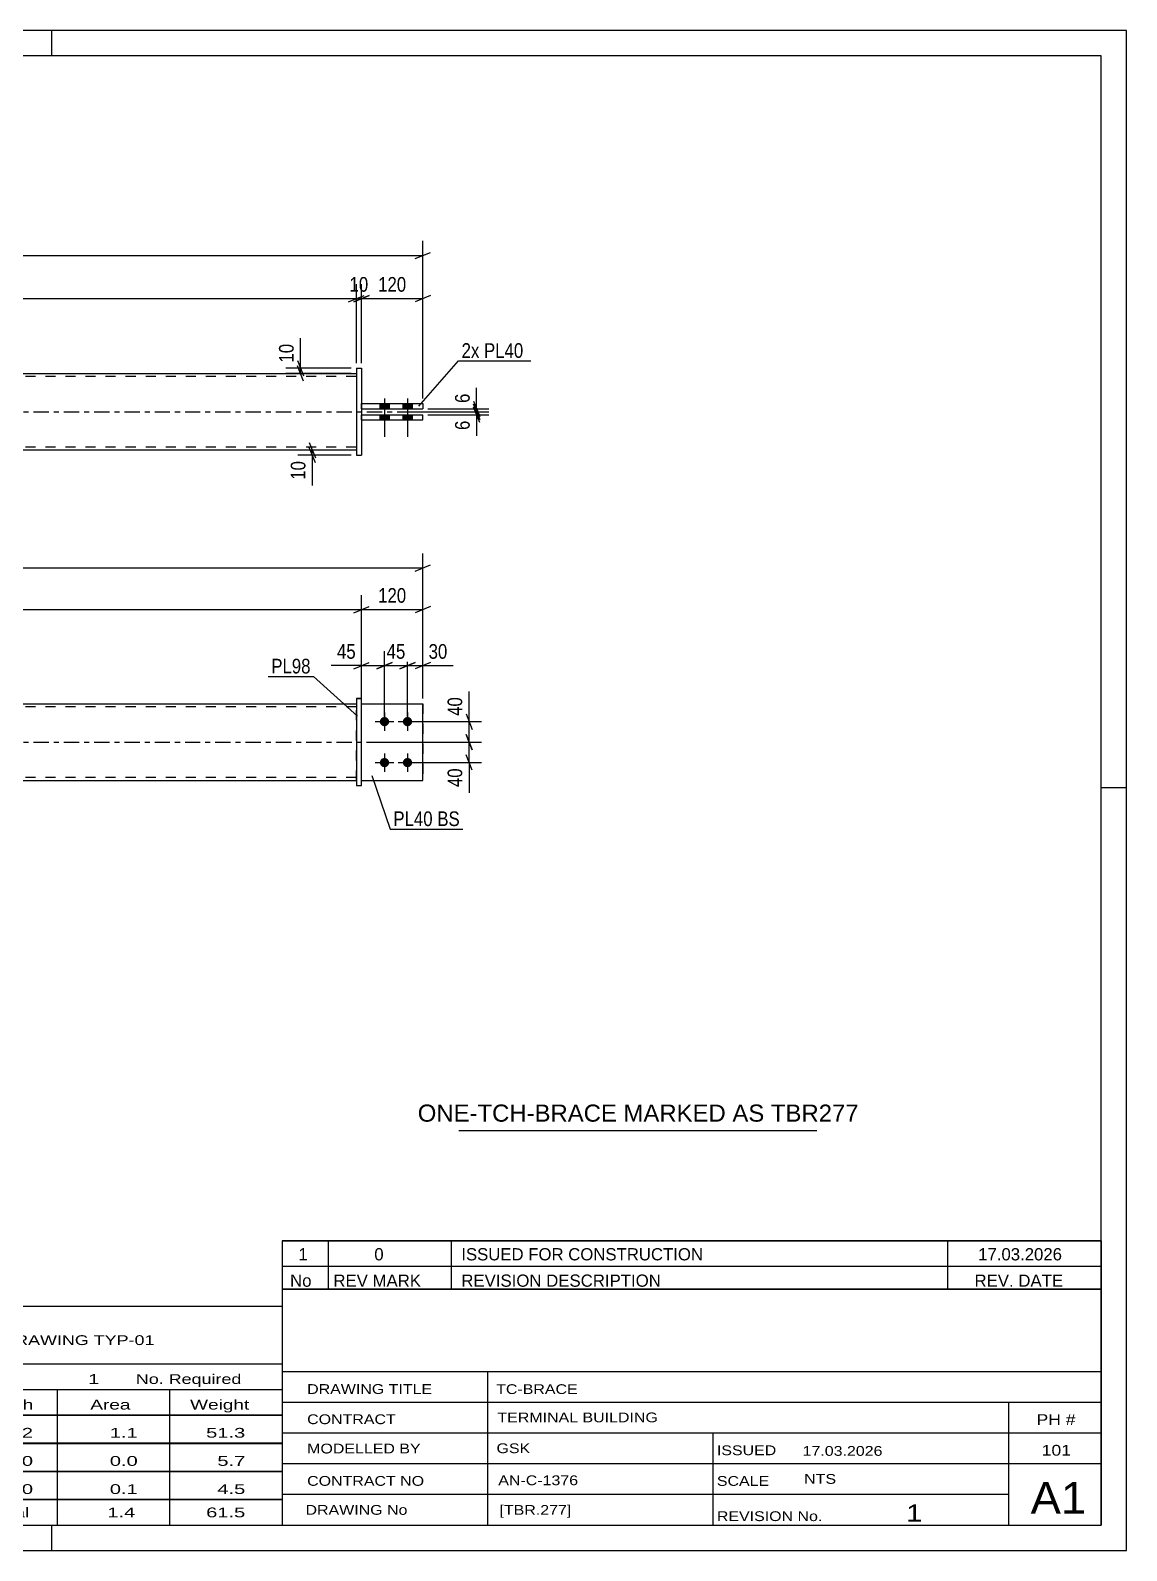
# Model space of a CAD drawing. Header units: millimetres. Extents: x 0 to 420, y 0 to 297.
# Drawn here: x 205.8 to 420, y 0 to 297 of the extents above; entities that cross this region are included whole.
import ezdxf

# ---------------------------------------------------------------- set-up
doc = ezdxf.new("R2010")
doc.units = ezdxf.units.MM
doc.linetypes.add('DXK_LINE_DOT2', pattern=[3.9198, 1.9599, -1.9599])
doc.linetypes.add('DXK_LINE_DOT3', pattern=[5.9187, 2.979, -0.9799, 0.9799, -0.9799])
doc.styles.add('Arial', font='ARIAL.TTF', dxfattribs={"height": 0.2})
doc.styles.add('Arial Narrow', font='ARIALN.TTF', dxfattribs={"height": 0.2})

# ---------------------------------------------------------------- blocks, each defined once
blk = doc.blocks.new('Unknown-580873214-1163')
at = {"color": 5, "linetype": 'Continuous'}
for p, q in [((420, 297), (0, 297)), ((210, 292), (210, 297)), ((420, 0), (420, 297)), ((415, 292), (5, 292)), ((415, 5), (415, 292)), ((420, 149), (415, 149)), ((5, 5), (415, 5)), ((210, 0), (210, 5)), ((0, 0), (420, 0))]:
    blk.add_line(p, q, dxfattribs=at)
blk = doc.blocks.new('Part-580873214-1767 - 1735')
at = {"color": 7, "linetype": 'DXK_LINE_DOT2'}
for p, q in [((270.49, 165.45), (282.49, 165.45)), ((270.49, 150.45), (270.49, 165.45)), ((270.49, 165.45), (282.49, 165.45)), ((282.49, 165.45), (282.49, 165.45)), ((282.49, 165.45), (282.49, 150.45)), ((270.49, 150.45), (270.49, 150.45)), ((270.49, 150.45), (282.49, 150.45)), ((270.49, 150.45), (282.49, 150.45))]:
    blk.add_line(p, q, dxfattribs=at)
blk = doc.blocks.new('Part-580873214-1772 - 1735')
at = {"color": 2, "linetype": 'Continuous'}
for p, q in [((270.49, 165.45), (282.49, 165.45)), ((282.49, 165.45), (282.49, 165.45)), ((282.49, 150.45), (282.49, 165.45)), ((270.49, 150.45), (282.49, 150.45))]:
    blk.add_line(p, q, dxfattribs=at)
at = {"color": 7, "linetype": 'DXK_LINE_DOT2'}
for p, q in [((270.49, 165.45), (282.49, 165.45)), ((270.49, 150.45), (270.49, 165.45)), ((282.49, 165.45), (282.49, 165.45)), ((270.49, 150.45), (270.49, 150.45)), ((270.49, 150.45), (282.49, 150.45))]:
    blk.add_line(p, q, dxfattribs=at)
blk = doc.blocks.new('Part-580873214-1787 - 1735')
at = {"color": 2, "linetype": 'Continuous'}
for p, q in [((270.49, 166.45), (269.49, 166.45)), ((269.49, 166.45), (269.49, 149.45)), ((269.49, 166.45), (270.49, 166.45)), ((270.49, 149.45), (270.49, 166.45)), ((269.49, 149.45), (270.49, 149.45))]:
    blk.add_line(p, q, dxfattribs=at)
at = {"color": 7, "linetype": 'DXK_LINE_DOT2'}
for p, q in [((269.49, 166.45), (269.49, 166.45)), ((269.49, 166.45), (269.49, 166.45)), ((270.49, 166.45), (270.49, 166.45)), ((270.49, 166.45), (270.49, 166.45)), ((269.49, 149.45), (270.49, 149.45))]:
    blk.add_line(p, q, dxfattribs=at)
blk = doc.blocks.new('Part-580873214-1807 - 1735')
at = {"color": 2, "linetype": 'Continuous'}
for p, q in [((80.29, 165.45), (269.49, 165.45)), ((80.29, 150.45), (269.49, 150.45))]:
    blk.add_line(p, q, dxfattribs=at)
at = {"color": 7, "linetype": 'DXK_LINE_DOT2'}
for p, q in [((80.29, 150.45), (80.29, 165.45)), ((269.49, 164.85), (80.29, 164.85)), ((269.49, 150.45), (269.49, 165.45)), ((269.49, 151.05), (80.29, 151.05))]:
    blk.add_line(p, q, dxfattribs=at)
at = {"color": 7, "linetype": 'DXK_LINE_DOT3'}
blk.add_line((70.29, 157.95), (279.49, 157.95), dxfattribs=at)
blk = doc.blocks.new('Bolt-580873214-1808 - 1735')
at = {"linetype": 'Continuous'}
for points in [[(274.99, 162.85), (275.18, 162.83), (275.36, 162.78), (275.52, 162.68), (275.66, 162.56), (275.77, 162.4), (275.85, 162.23), (275.88, 162.05), (275.88, 161.86), (275.85, 161.68), (275.77, 161.5), (275.66, 161.35), (275.52, 161.23), (275.36, 161.13), (275.18, 161.07), (274.99, 161.05), (274.8, 161.07), (274.62, 161.13), (274.46, 161.23), (274.32, 161.35), (274.21, 161.5), (274.13, 161.68), (274.09, 161.86), (274.09, 162.05), (274.13, 162.23), (274.21, 162.4), (274.32, 162.56), (274.46, 162.68), (274.62, 162.78), (274.8, 162.83)], [(279.49, 162.85), (279.68, 162.83), (279.86, 162.78), (280.02, 162.68), (280.16, 162.56), (280.27, 162.4), (280.35, 162.23), (280.38, 162.05), (280.38, 161.86), (280.35, 161.68), (280.27, 161.5), (280.16, 161.35), (280.02, 161.23), (279.86, 161.13), (279.68, 161.07), (279.49, 161.05), (279.3, 161.07), (279.12, 161.13), (278.96, 161.23), (278.82, 161.35), (278.71, 161.5), (278.63, 161.68), (278.59, 161.86), (278.59, 162.05), (278.63, 162.23), (278.71, 162.4), (278.82, 162.56), (278.96, 162.68), (279.12, 162.78), (279.3, 162.83)], [(274.99, 154.85), (275.18, 154.83), (275.36, 154.78), (275.52, 154.68), (275.66, 154.56), (275.77, 154.4), (275.85, 154.23), (275.88, 154.05), (275.88, 153.86), (275.85, 153.68), (275.77, 153.5), (275.66, 153.35), (275.52, 153.23), (275.36, 153.13), (275.18, 153.07), (274.99, 153.05), (274.8, 153.07), (274.62, 153.13), (274.46, 153.23), (274.32, 153.35), (274.21, 153.5), (274.13, 153.68), (274.09, 153.86), (274.09, 154.05), (274.13, 154.23), (274.21, 154.4), (274.32, 154.56), (274.46, 154.68), (274.62, 154.78), (274.8, 154.83)], [(279.49, 154.85), (279.68, 154.83), (279.86, 154.78), (280.02, 154.68), (280.16, 154.56), (280.27, 154.4), (280.35, 154.23), (280.38, 154.05), (280.38, 153.86), (280.35, 153.68), (280.27, 153.5), (280.16, 153.35), (280.02, 153.23), (279.86, 153.13), (279.68, 153.07), (279.49, 153.05), (279.3, 153.07), (279.12, 153.13), (278.96, 153.23), (278.82, 153.35), (278.71, 153.5), (278.63, 153.68), (278.59, 153.86), (278.59, 154.05), (278.63, 154.23), (278.71, 154.4), (278.82, 154.56), (278.96, 154.68), (279.12, 154.78), (279.3, 154.83)]]:
    blk.add_hatch(color=1, dxfattribs=at).paths.add_polyline_path(points)
at = {"color": 1, "linetype": 'Continuous'}
for p, q in [((274.99, 163.75), (274.99, 160.15)), ((279.49, 163.75), (279.49, 160.15)), ((273.19, 161.95), (276.79, 161.95)), ((277.69, 161.95), (281.29, 161.95)), ((274.99, 155.75), (274.99, 152.15)), ((279.49, 155.75), (279.49, 152.15)), ((273.19, 153.95), (276.79, 153.95)), ((277.69, 153.95), (281.29, 153.95))]:
    blk.add_line(p, q, dxfattribs=at)
blk = doc.blocks.new('Part-580873214-1431 - 1390')
at = {"color": 2, "linetype": 'Continuous'}
for p, q in [((270.49, 221.89), (282.49, 221.89)), ((270.49, 220.89), (282.49, 220.89)), ((282.49, 220.89), (282.49, 221.89))]:
    blk.add_line(p, q, dxfattribs=at)
at = {"color": 7, "linetype": 'DXK_LINE_DOT2'}
for p, q in [((270.49, 220.89), (270.49, 221.89)), ((270.49, 221.89), (282.49, 221.89)), ((270.49, 220.89), (282.49, 220.89))]:
    blk.add_line(p, q, dxfattribs=at)
blk = doc.blocks.new('Part-580873214-1426 - 1390')
at = {"color": 2, "linetype": 'Continuous'}
for p, q in [((269.49, 230.99), (270.49, 230.99)), ((269.49, 230.99), (270.49, 230.99)), ((269.49, 230.99), (269.49, 213.99)), ((270.49, 230.99), (270.49, 213.99)), ((269.49, 213.99), (270.49, 213.99))]:
    blk.add_line(p, q, dxfattribs=at)
at = {"color": 7, "linetype": 'DXK_LINE_DOT2'}
for p, q in [((269.49, 230.99), (269.49, 230.99)), ((269.49, 230.99), (269.49, 230.99)), ((270.49, 230.99), (270.49, 230.99)), ((269.49, 213.99), (270.49, 213.99)), ((270.49, 213.99), (270.49, 213.99))]:
    blk.add_line(p, q, dxfattribs=at)
blk = doc.blocks.new('Part-580873214-1458 - 1390')
at = {"color": 2, "linetype": 'Continuous'}
for p, q in [((270.49, 224.09), (282.49, 224.09)), ((270.49, 223.09), (282.49, 223.09)), ((282.49, 224.09), (282.49, 223.09))]:
    blk.add_line(p, q, dxfattribs=at)
at = {"color": 7, "linetype": 'DXK_LINE_DOT2'}
for p, q in [((270.49, 223.09), (270.49, 224.09)), ((270.49, 224.09), (282.49, 224.09)), ((270.49, 223.09), (282.49, 223.09)), ((282.49, 224.09), (282.49, 224.09))]:
    blk.add_line(p, q, dxfattribs=at)
blk = doc.blocks.new('Part-580873214-1446 - 1390')
at = {"color": 2, "linetype": 'Continuous'}
for p, q in [((80.29, 229.99), (269.49, 229.99)), ((269.49, 214.99), (80.29, 214.99))]:
    blk.add_line(p, q, dxfattribs=at)
at = {"color": 7, "linetype": 'DXK_LINE_DOT2'}
for p, q in [((80.29, 214.99), (80.29, 229.99)), ((269.49, 229.39), (80.29, 229.39)), ((269.49, 229.99), (269.49, 214.99)), ((269.49, 215.59), (80.29, 215.59))]:
    blk.add_line(p, q, dxfattribs=at)
at = {"color": 7, "linetype": 'DXK_LINE_DOT3'}
blk.add_line((70.29, 222.49), (279.49, 222.49), dxfattribs=at)
blk = doc.blocks.new('Bolt-580873214-1447 - 1390')
at = {"linetype": 'Continuous'}
for points in [[(275.89, 224.09), (274.09, 224.09), (274.09, 223.09), (275.89, 223.09)], [(275.89, 224.09), (274.09, 224.09), (274.09, 223.09), (275.89, 223.09)], [(280.39, 224.09), (278.59, 224.09), (278.59, 223.09), (280.39, 223.09)], [(280.39, 224.09), (278.59, 224.09), (278.59, 223.09), (280.39, 223.09)], [(275.89, 221.89), (274.09, 221.89), (274.09, 220.89), (275.89, 220.89)], [(275.89, 221.89), (274.09, 221.89), (274.09, 220.89), (275.89, 220.89)], [(280.39, 221.89), (278.59, 221.89), (278.59, 220.89), (280.39, 220.89)], [(280.39, 221.89), (278.59, 221.89), (278.59, 220.89), (280.39, 220.89)]]:
    blk.add_hatch(color=1, dxfattribs=at).paths.add_polyline_path(points)
at = {"color": 1, "linetype": 'Continuous'}
for p, q in [((274.09, 224.09), (274.09, 223.09)), ((274.09, 224.09), (274.09, 223.09)), ((274.99, 225.09), (274.99, 217.59)), ((274.99, 225.09), (274.99, 217.59)), ((275.89, 224.09), (275.89, 223.09)), ((275.89, 224.09), (275.89, 223.09)), ((278.59, 224.09), (278.59, 223.09)), ((278.59, 224.09), (278.59, 223.09)), ((279.49, 225.09), (279.49, 217.59)), ((279.49, 225.09), (279.49, 217.59)), ((280.39, 224.09), (280.39, 223.09)), ((280.39, 224.09), (280.39, 223.09)), ((274.09, 221.89), (274.09, 220.89)), ((274.09, 221.89), (274.09, 220.89)), ((275.89, 221.89), (275.89, 220.89)), ((275.89, 221.89), (275.89, 220.89)), ((278.59, 221.89), (278.59, 220.89)), ((278.59, 221.89), (278.59, 220.89)), ((280.39, 221.89), (280.39, 220.89)), ((280.39, 221.89), (280.39, 220.89))]:
    blk.add_line(p, q, dxfattribs=at)
blk = doc.blocks.new('StraightDimension-580873214-1818 - 1735')
at = {"color": 7, "linetype": 'Continuous'}
for p, q in [((279.49, 162.95), (279.49, 175.74)), ((282.49, 166.45), (282.49, 175.74)), ((277.99, 172.29), (280.99, 173.49)), ((279.49, 172.89), (282.49, 172.89)), ((283.99, 173.49), (280.99, 172.29))]:
    blk.add_line(p, q, dxfattribs=at)
at = {"color": 0}
blk.add_wipeout([(287.87, 173.64), (287.87, 177.84), (283.01, 177.84), (283.01, 173.64)], dxfattribs=at)
at = {"color": 7, "linetype": 'Continuous'}
blk.add_line((282.49, 172.89), (288.4, 172.89), dxfattribs=at)
blk.add_line((282.49, 172.89), (288.4, 172.89), dxfattribs=at)
at = {"color": 3, "style": 'Arial Narrow'}
blk.add_text('30', height=2.863, dxfattribs=at).set_placement((283.61, 174.24))
blk = doc.blocks.new('StraightDimension-580873214-1834 - 1735')
at = {"color": 7, "linetype": 'Continuous'}
for p, q in [((274.99, 162.95), (274.99, 175.74)), ((279.49, 162.95), (279.49, 175.74)), ((273.49, 172.29), (276.49, 173.49)), ((274.99, 172.89), (279.49, 172.89)), ((280.99, 173.49), (277.99, 172.29))]:
    blk.add_line(p, q, dxfattribs=at)
at = {"color": 0}
blk.add_wipeout([(279.67, 173.64), (279.67, 177.84), (274.81, 177.84), (274.81, 173.64)], dxfattribs=at)
at = {"color": 3, "style": 'Arial Narrow'}
blk.add_text('45', height=2.863, dxfattribs=at).set_placement((275.41, 174.24))
blk = doc.blocks.new('StraightDimension-580873214-1847 - 1735')
at = {"color": 7, "linetype": 'Continuous'}
for p, q in [((270.49, 166.45), (270.49, 175.74)), ((274.99, 162.95), (274.99, 175.74)), ((268.99, 172.29), (271.99, 173.49)), ((270.49, 172.89), (274.99, 172.89)), ((276.49, 173.49), (273.49, 172.29))]:
    blk.add_line(p, q, dxfattribs=at)
at = {"color": 0}
blk.add_wipeout([(269.96, 173.64), (269.96, 177.84), (265.11, 177.84), (265.11, 173.64)], dxfattribs=at)
at = {"color": 7, "linetype": 'Continuous'}
blk.add_line((270.49, 172.89), (264.58, 172.89), dxfattribs=at)
blk.add_line((270.49, 172.89), (264.58, 172.89), dxfattribs=at)
at = {"color": 3, "style": 'Arial Narrow'}
blk.add_text('45', height=2.863, dxfattribs=at).set_placement((265.71, 174.24))
blk = doc.blocks.new('StraightDimension-580873214-1864 - 1735')
at = {"color": 7, "linetype": 'Continuous'}
for p, q in [((67.29, 166.45), (67.29, 194.83)), ((282.49, 166.45), (282.49, 194.83)), ((68.79, 192.58), (65.79, 191.38)), ((67.29, 191.98), (282.49, 191.98)), ((280.99, 191.38), (283.99, 192.58))]:
    blk.add_line(p, q, dxfattribs=at)
at = {"color": 0}
blk.add_wipeout([(179.15, 192.73), (179.15, 196.93), (170.63, 196.93), (170.63, 192.73)], dxfattribs=at)
at = {"color": 3, "style": 'Arial Narrow'}
blk.add_text('2152', height=2.863, dxfattribs=at).set_placement((171.23, 193.33))
blk = doc.blocks.new('StraightDimension-580873214-1884 - 1735')
at = {"color": 7, "linetype": 'Continuous'}
for p, q in [((290.93, 163.45), (292.13, 160.45)), ((280.49, 161.95), (293.93, 161.95)), ((291.53, 157.95), (291.53, 161.95)), ((271.49, 157.95), (293.93, 157.95)), ((292.13, 156.45), (290.93, 159.45))]:
    blk.add_line(p, q, dxfattribs=at)
at = {"color": 0}
blk.add_wipeout([(290.78, 167.34), (286.58, 167.34), (286.58, 162.48), (290.78, 162.48)], dxfattribs=at)
at = {"color": 7, "linetype": 'Continuous'}
blk.add_line((291.53, 161.95), (291.53, 167.86), dxfattribs=at)
blk.add_line((291.53, 161.95), (291.53, 167.86), dxfattribs=at)
at = {"color": 3, "style": 'Arial Narrow'}
blk.add_text('40', height=2.863, rotation=90.0002, dxfattribs=at).set_placement((290.18, 163.08))
blk = doc.blocks.new('StraightDimension-580873214-1893 - 1735')
at = {"color": 7, "linetype": 'Continuous'}
for p, q in [((271.49, 157.95), (293.93, 157.95)), ((290.93, 159.45), (292.13, 156.45)), ((291.53, 153.95), (291.53, 157.95)), ((292.13, 152.45), (290.93, 155.45)), ((280.49, 153.95), (293.93, 153.95))]:
    blk.add_line(p, q, dxfattribs=at)
at = {"color": 0}
blk.add_wipeout([(290.78, 153.43), (286.58, 153.43), (286.58, 148.57), (290.78, 148.57)], dxfattribs=at)
at = {"color": 7, "linetype": 'Continuous'}
blk.add_line((291.53, 153.95), (291.53, 148.05), dxfattribs=at)
blk.add_line((291.53, 153.95), (291.53, 148.05), dxfattribs=at)
at = {"color": 3, "style": 'Arial Narrow'}
blk.add_text('40', height=2.863, rotation=90.0002, dxfattribs=at).set_placement((290.18, 149.17))
blk = doc.blocks.new('StraightDimension-580873214-1903 - 1735')
at = {"color": 7, "linetype": 'Continuous'}
for p, q in [((268.99, 183.23), (271.99, 184.43)), ((270.49, 166.45), (270.49, 186.68)), ((283.99, 184.43), (280.99, 183.23)), ((282.49, 166.45), (282.49, 186.68)), ((270.49, 183.83), (282.49, 183.83))]:
    blk.add_line(p, q, dxfattribs=at)
at = {"color": 0}
blk.add_wipeout([(279.83, 184.58), (279.83, 188.78), (273.15, 188.78), (273.15, 184.58)], dxfattribs=at)
at = {"color": 3, "style": 'Arial Narrow'}
blk.add_text('120', height=2.863, dxfattribs=at).set_placement((273.75, 185.18))
blk = doc.blocks.new('StraightDimension-580873214-1922 - 1735')
at = {"color": 7, "linetype": 'Continuous'}
for p, q in [((80.79, 184.43), (77.79, 183.23)), ((79.29, 158.95), (79.29, 186.68)), ((268.99, 183.23), (271.99, 184.43)), ((270.49, 166.45), (270.49, 186.68)), ((79.29, 183.83), (270.49, 183.83))]:
    blk.add_line(p, q, dxfattribs=at)
at = {"color": 0}
blk.add_wipeout([(179.15, 184.58), (179.15, 188.78), (170.63, 188.78), (170.63, 184.58)], dxfattribs=at)
at = {"color": 3, "style": 'Arial Narrow'}
blk.add_text('1912', height=2.863, dxfattribs=at).set_placement((171.23, 185.18))
blk = doc.blocks.new('StraightDimension-580873214-1658 - 1390')
at = {"color": 7, "linetype": 'Continuous'}
for p, q in [((283.49, 223.09), (295.39, 223.09)), ((292.39, 224.59), (293.59, 221.59)), ((293.59, 220.99), (292.39, 223.99)), ((292.99, 222.49), (292.99, 223.09)), ((278.24, 222.49), (295.39, 222.49))]:
    blk.add_line(p, q, dxfattribs=at)
at = {"color": 0}
blk.add_wipeout([(292.24, 226.64), (288.04, 226.64), (288.04, 223.61), (292.24, 223.61)], dxfattribs=at)
at = {"color": 7, "linetype": 'Continuous'}
blk.add_line((292.99, 223.09), (292.99, 227.17), dxfattribs=at)
blk.add_line((292.99, 223.09), (292.99, 227.17), dxfattribs=at)
at = {"color": 3, "style": 'Arial Narrow'}
blk.add_text('6', height=2.86, rotation=90.0002, dxfattribs=at).set_placement((291.64, 224.21))
blk = doc.blocks.new('StraightDimension-580873214-1535 - 1390')
at = {"color": 7, "linetype": 'Continuous'}
for p, q in [((268.49, 214.99), (258.04, 214.99)), ((268.49, 213.99), (258.04, 213.99)), ((260.29, 216.49), (261.49, 213.49)), ((261.49, 212.49), (260.29, 215.49)), ((260.89, 213.99), (260.89, 214.99))]:
    blk.add_line(p, q, dxfattribs=at)
at = {"color": 0}
blk.add_wipeout([(260.14, 213.46), (255.94, 213.46), (255.94, 208.61), (260.14, 208.61)], dxfattribs=at)
at = {"color": 7, "linetype": 'Continuous'}
blk.add_line((260.89, 213.99), (260.89, 208.08), dxfattribs=at)
blk.add_line((260.89, 213.99), (260.89, 208.08), dxfattribs=at)
at = {"color": 3, "style": 'Arial Narrow'}
blk.add_text('10', height=2.863, rotation=90.0002, dxfattribs=at).set_placement((259.54, 209.21))
blk = doc.blocks.new('StraightDimension-580873214-1575 - 1390')
at = {"color": 7, "linetype": 'Continuous'}
for p, q in [((269.49, 231.99), (269.49, 247.45)), ((270.49, 231.99), (270.49, 247.45)), ((267.99, 244), (270.99, 245.2)), ((271.99, 245.2), (268.99, 244)), ((269.49, 244.6), (270.49, 244.6))]:
    blk.add_line(p, q, dxfattribs=at)
at = {"color": 0}
blk.add_wipeout([(272.42, 245.35), (272.42, 249.55), (267.56, 249.55), (267.56, 245.35)], dxfattribs=at)
at = {"color": 3, "style": 'Arial Narrow'}
blk.add_text('10', height=2.863, dxfattribs=at).set_placement((268.16, 245.95))
blk = doc.blocks.new('StraightDimension-580873214-1564 - 1390')
at = {"color": 7, "linetype": 'Continuous'}
for p, q in [((67.29, 225.09), (67.29, 255.86)), ((282.49, 225.09), (282.49, 255.86)), ((68.79, 253.61), (65.79, 252.41)), ((67.29, 253.01), (282.49, 253.01)), ((280.99, 252.41), (283.99, 253.61))]:
    blk.add_line(p, q, dxfattribs=at)
at = {"color": 0}
blk.add_wipeout([(179.15, 253.76), (179.15, 257.96), (170.63, 257.96), (170.63, 253.76)], dxfattribs=at)
at = {"color": 3, "style": 'Arial Narrow'}
blk.add_text('2152', height=2.863, dxfattribs=at).set_placement((171.23, 254.36))
blk = doc.blocks.new('StraightDimension-580873214-1585 - 1390')
at = {"color": 7, "linetype": 'Continuous'}
for p, q in [((80.29, 231.99), (80.29, 247.45)), ((269.49, 231.99), (269.49, 247.45)), ((81.79, 245.2), (78.79, 244)), ((80.29, 244.6), (269.49, 244.6)), ((267.99, 244), (270.99, 245.2))]:
    blk.add_line(p, q, dxfattribs=at)
at = {"color": 0}
blk.add_wipeout([(179.15, 245.35), (179.15, 249.55), (170.63, 249.55), (170.63, 245.35)], dxfattribs=at)
at = {"color": 3, "style": 'Arial Narrow'}
blk.add_text('1892', height=2.863, dxfattribs=at).set_placement((171.23, 245.95))
blk = doc.blocks.new('StraightDimension-580873214-1549 - 1390')
at = {"color": 7, "linetype": 'Continuous'}
for p, q in [((257.99, 232.49), (259.19, 229.49)), ((268.49, 230.99), (255.74, 230.99)), ((268.49, 229.99), (255.74, 229.99)), ((259.19, 228.49), (257.99, 231.49)), ((258.59, 229.99), (258.59, 230.99))]:
    blk.add_line(p, q, dxfattribs=at)
at = {"color": 0}
blk.add_wipeout([(257.84, 236.37), (253.64, 236.37), (253.64, 231.51), (257.84, 231.51)], dxfattribs=at)
at = {"color": 7, "linetype": 'Continuous'}
blk.add_line((258.59, 230.99), (258.59, 236.89), dxfattribs=at)
blk.add_line((258.59, 230.99), (258.59, 236.89), dxfattribs=at)
at = {"color": 3, "style": 'Arial Narrow'}
blk.add_text('10', height=2.863, rotation=90.0002, dxfattribs=at).set_placement((257.24, 232.11))
blk = doc.blocks.new('StraightDimension-580873214-1615 - 1390')
at = {"color": 7, "linetype": 'Continuous'}
for p, q in [((270.49, 231.99), (270.49, 247.45)), ((282.49, 225.09), (282.49, 247.45)), ((268.99, 244), (271.99, 245.2)), ((270.49, 244.6), (282.49, 244.6)), ((283.99, 245.2), (280.99, 244))]:
    blk.add_line(p, q, dxfattribs=at)
at = {"color": 0}
blk.add_wipeout([(279.83, 245.35), (279.83, 249.55), (273.15, 249.55), (273.15, 245.35)], dxfattribs=at)
at = {"color": 3, "style": 'Arial Narrow'}
blk.add_text('120', height=2.863, dxfattribs=at).set_placement((273.75, 245.95))
blk = doc.blocks.new('StraightDimension-580873214-1647 - 1390')
at = {"color": 7, "linetype": 'Continuous'}
for p, q in [((292.39, 223.99), (293.59, 220.99)), ((293.59, 220.39), (292.39, 223.39)), ((278.24, 222.49), (295.39, 222.49)), ((283.49, 221.89), (295.39, 221.89)), ((292.99, 221.89), (292.99, 222.49))]:
    blk.add_line(p, q, dxfattribs=at)
at = {"color": 0}
blk.add_wipeout([(292.24, 221.36), (288.04, 221.36), (288.04, 218.33), (292.24, 218.33)], dxfattribs=at)
at = {"color": 7, "linetype": 'Continuous'}
blk.add_line((292.99, 221.89), (292.99, 217.81), dxfattribs=at)
blk.add_line((292.99, 221.89), (292.99, 217.81), dxfattribs=at)
at = {"color": 3, "style": 'Arial Narrow'}
blk.add_text('6', height=2.86, rotation=90.0002, dxfattribs=at).set_placement((291.64, 218.93))
blk = doc.blocks.new('Unknown-580873214-3677')
at = {"color": 7, "linetype": 'Continuous'}
for p, q in [((95, 47.75), (255, 47.75)), ((95, 36.5), (95, 47.75)), ((255, 47.75), (255, 36.5)), ((95, 36.5), (255, 36.5)), ((95, 36.5), (95, 31.5)), ((255, 36.5), (255, 31.5)), ((95, 31.5), (255, 31.5)), ((95, 31.5), (95, 26.5)), ((119, 31.5), (119, 26.5)), ((154.5, 31.5), (154.5, 26.5)), ((180.5, 31.5), (180.5, 26.5)), ((193.5, 31.5), (193.5, 26.5)), ((211, 31.5), (211, 26.5)), ((233, 31.5), (233, 26.5)), ((255, 31.5), (255, 26.5)), ((95, 26.5), (255, 26.5)), ((95, 26.45), (95, 21.05)), ((95, 26.45), (255, 26.45)), ((119, 26.5), (119, 21)), ((154.5, 26.5), (154.5, 21)), ((180.5, 26.5), (180.5, 21)), ((193.5, 26.5), (193.5, 21)), ((211, 26.5), (211, 21)), ((233, 26.5), (233, 21)), ((255, 26.45), (255, 21.05)), ((95, 21.05), (255, 21.05)), ((95, 20.95), (95, 15.55)), ((95, 20.95), (255, 20.95)), ((119, 21), (119, 15.5)), ((154.5, 21), (154.5, 15.5)), ((180.5, 21), (180.5, 15.5)), ((193.5, 21), (193.5, 15.5)), ((211, 21), (211, 15.5)), ((233, 21), (233, 15.5)), ((255, 20.95), (255, 15.55)), ((95, 15.55), (255, 15.55)), ((95, 15.45), (95, 10.05)), ((95, 15.45), (255, 15.45)), ((119, 15.5), (119, 10)), ((154.5, 15.5), (154.5, 10)), ((180.5, 15.5), (180.5, 10)), ((193.5, 15.5), (193.5, 10)), ((211, 15.5), (211, 10)), ((233, 15.5), (233, 10)), ((255, 15.45), (255, 10.05)), ((95, 10.05), (255, 10.05)), ((95, 10), (255, 10)), ((95, 10), (95, 5)), ((211, 10), (211, 5)), ((233, 10), (233, 5)), ((255, 10), (255, 5)), ((95, 5), (255, 5))]:
    blk.add_line(p, q, dxfattribs=at)
at = {"color": 7, "style": 'Arial Narrow'}
for s, height, width, p in [('GENERAL NOTES & WELD DETAILS :', 2.8633, 1.4, (96.15, 40.06)), ('REFER TYP DRAWING TYP-01', 1.9089, 1.6, (179.7, 40.16)), ("MATERIAL LIST FOR ASSEMBLY MK'D", 1.9089, 1.6, (96.15, 32.56)), ('TBR277', 1.909, 1.794707, (187.59, 32.47)), ('1', 1.91, 1.794707, (217.08, 32.56)), ('No. Required', 1.9089, 1.6, (226.41, 32.56)), ('Mark', 1.909, 1.7, (96.34, 27.5)), ('Profile', 1.909, 1.7, (129.41, 27.5)), ('Material', 1.909, 1.7, (159.54, 27.56)), ('No.', 1.909, 1.7, (184.5, 27.56)), ('Length', 1.909, 1.7, (195, 27.56)), ('Area', 1.909, 1.7, (217.5, 27.56)), ('Weight', 1.909, 1.7, (237, 27.56))]:
    blk.add_text(s, height=height, dxfattribs=dict(at, width=width)).set_placement(p)
at = {"color": 7, "linetype": 'Continuous', "style": 'Arial Narrow'}
for s, height, width, p in [('TBR277', 1.909, 1.794707, (96.5, 22.06)), ('SHS150*6', 1.909, 1.794707, (121, 22.06)), ('E350', 1.909, 1.794707, (160.74, 22.06)), ('1', 1.91, 1.794707, (184.86, 22.06)), ('1892', 1.909, 1.794707, (197.58, 22.06)), ('1.1', 1.909, 1.794707, (221.32, 22.06)), ('51.3', 1.909, 1.794707, (240.14, 22.06)), ('PL40', 1.909, 1.794707, (96.5, 16.56)), ('PL10*120', 1.909, 1.794707, (121, 16.56)), ('E350', 1.909, 1.794707, (160.74, 16.56)), ('4', 1.91, 1.794707, (184.86, 16.56)), ('150', 1.909, 1.794707, (199.77, 16.56)), ('0.0', 1.909, 1.794707, (221.32, 16.56)), ('5.7', 1.909, 1.794707, (242.33, 16.56)), ('PL98', 1.909, 1.794707, (96.5, 11.06)), ('PL10*170', 1.909, 1.794707, (121, 11.06)), ('E350', 1.909, 1.794707, (160.74, 11.06)), ('2', 1.91, 1.794707, (184.86, 11.06)), ('170', 1.909, 1.794707, (199.77, 11.06)), ('0.1', 1.909, 1.794707, (221.32, 11.06)), ('4.5', 1.909, 1.794707, (242.33, 11.06)), ('Total', 1.909, 1.7, (197.33, 6.5)), ('1.4', 1.909, 1.794707, (220.83, 6.5)), ('61.5', 1.909, 1.794707, (240.14, 6.5))]:
    blk.add_text(s, height=height, dxfattribs=dict(at, width=width)).set_placement(p)
blk = doc.blocks.new('Unknown-580873214-3675')
at = {"color": 7, "linetype": 'Continuous'}
for p, q in [((255, 51.05), (255, 5)), ((255, 51.05), (415, 51.05)), ((415, 51), (415, 5)), ((255, 35), (415, 35)), ((295.14, 35), (295.14, 5)), ((255, 29), (415, 29)), ((397, 5.05), (397, 29.05)), ((255, 23), (415, 23)), ((339.14, 23), (339.14, 5)), ((255, 17), (415, 17)), ((255, 11), (397, 11)), ((255, 5), (415, 5))]:
    blk.add_line(p, q, dxfattribs=at)
at = {"color": 7, "style": 'Arial Narrow'}
for s, height, width, p in [('DRAWING TITLE', 1.9089, 1.425378, (259.88, 30.61)), ('TC-BRACE', 1.909, 1.425378, (296.81, 30.59)), ('TERMINAL BUILDING', 1.9089, 1.425378, (297.06, 25.07)), ('CONTRACT', 1.909, 1.425378, (259.88, 24.71)), ('MODELLED BY', 1.9089, 1.425378, (259.88, 18.98)), ('GSK', 1.909, 1.425378, (296.88, 19.04)), ('ISSUED', 1.909, 1.425378, (339.94, 18.64)), ('17.03.2026', 1.909, 1.425378, (356.69, 18.52)), ('CONTRACT NO', 1.9089, 1.425378, (259.88, 12.66)), ('AN-C-1376', 1.909, 1.425378, (297.23, 12.78)), ('SCALE', 1.909, 1.425378, (339.94, 12.65)), ('A1', 6.204, 1.25, (401.24, 7.2)), ('DRAWING No', 1.909, 1.425378, (259.56, 7)), ('[TBR.277]', 1.909, 1.425378, (297.46, 6.99)), ('1', 3.34, 1.5, (376.91, 5.68)), ('REVISION No.', 1.9089, 1.425378, (339.94, 5.77))]:
    blk.add_text(s, height=height, dxfattribs=dict(at, width=width)).set_placement(p)
at = {"color": 7, "linetype": 'Continuous', "style": 'Arial Narrow'}
for s, height, width, p in [('PH #', 2.1, 1.42538, (402.4, 24.55)), ('101', 2.1, 1.42538, (403.41, 18.55)), ('NTS', 1.909, 1.425378, (357, 13.05))]:
    blk.add_text(s, height=height, dxfattribs=dict(at, width=width)).set_placement(p)
blk = doc.blocks.new('Unknown-580873214-3676')
at = {"color": 7, "linetype": 'Continuous'}
for p, q in [((255, 60.55), (415, 60.55)), ((415, 60.55), (255, 60.55)), ((255, 60.55), (255, 55.55)), ((264, 60.55), (264, 55.55)), ((288, 60.55), (288, 55.55)), ((385, 60.55), (385, 55.55)), ((415, 60.55), (415, 55.55)), ((255, 55.55), (415, 55.55)), ((255, 55.55), (255, 51.05)), ((255, 55.55), (415, 55.55)), ((264, 55.55), (264, 51.05)), ((288, 55.55), (288, 51.05)), ((385, 55.55), (385, 51.05)), ((415, 55.55), (415, 51.05)), ((415, 51.05), (255, 51.05))]:
    blk.add_line(p, q, dxfattribs=at)
at = {"color": 7, "linetype": 'Continuous', "style": 'Arial Narrow'}
for s, height, width, p in [('1', 2.39, 1.196471, (258.16, 56.7)), ('0', 2.39, 1.196471, (273, 56.7)), ('ISSUED FOR CONSTRUCTION', 2.3861, 1.196471, (290, 56.7)), ('17.03.2026', 2.386, 1.196471, (391, 56.7)), ('No', 2.386, 1.2, (256.54, 51.55)), ('REV MARK', 2.386, 1.2, (265, 51.55)), ('REVISION DESCRIPTION', 2.3861, 1.2, (290, 51.55)), ('REV. DATE', 2.386, 1.2, (390.28, 51.55))]:
    blk.add_text(s, height=height, dxfattribs=dict(at, width=width)).set_placement(p)
blk = doc.blocks.new('Unknown-580873214-3678')
at = {"color": 7, "linetype": 'Continuous'}
blk.add_line((289.5, 82.05), (359.5, 82.05), dxfattribs=at)
at = {"color": 7, "style": 'Arial'}
blk.add_text('ONE-TCH-BRACE MARKED AS TBR277', height=3.3428, dxfattribs=at).set_placement((281.49, 83.8))
blk = doc.blocks.new('Mark-580873214-1783 - 1735')
at = {"color": 0}
blk.add_wipeout([(260.54, 171.37), (260.54, 174.37), (252.87, 174.37), (252.87, 171.37)], dxfattribs=at)
blk.add_wipeout([(260.54, 171.37), (260.54, 174.37), (252.87, 174.37), (252.87, 171.37)], dxfattribs=at)
at = {"color": 30, "linetype": 'Continuous'}
for p in [(252.27, 170.77), (269.72, 163.03)]:
    blk.add_line(p, (261.14, 170.77), dxfattribs=at)
at = {"color": 3, "style": 'Arial Narrow'}
blk.add_text('PL98', height=2.863, dxfattribs=at).set_placement((252.87, 171.37))
blk = doc.blocks.new('MarkSet-580873214-2059 - 1735')
at = {"color": 0}
blk.add_wipeout([(284.41, 141.55), (284.41, 144.55), (276.73, 144.55), (276.73, 141.55)], dxfattribs=at)
blk.add_wipeout([(284.41, 141.55), (284.41, 144.55), (276.73, 144.55), (276.73, 141.55)], dxfattribs=at)
at = {"color": 30, "linetype": 'Continuous'}
blk.add_line((272.5, 151.42), (276.13, 140.95), dxfattribs=at)
at = {"color": 0}
blk.add_wipeout([(289.69, 141.55), (289.69, 144.55), (285.31, 144.55), (285.31, 141.55)], dxfattribs=at)
blk.add_wipeout([(289.69, 141.55), (289.69, 144.55), (285.31, 144.55), (285.31, 141.55)], dxfattribs=at)
at = {"color": 30, "linetype": 'Continuous'}
blk.add_line((276.13, 140.95), (290.29, 140.95), dxfattribs=at)
at = {"color": 3, "style": 'Arial Narrow'}
for s, p in [('PL40', (276.73, 141.55)), ('BS', (285.31, 141.55))]:
    blk.add_text(s, height=2.863, dxfattribs=at).set_placement(p)
blk = doc.blocks.new('MarkSet-580873214-1720 - 1390')
at = {"color": 0}
blk.add_wipeout([(293.54, 233.03), (293.54, 236.03), (290.06, 236.03), (290.06, 233.03)], dxfattribs=at)
blk.add_wipeout([(293.54, 233.03), (293.54, 236.03), (290.06, 236.03), (290.06, 233.03)], dxfattribs=at)
at = {"color": 30, "linetype": 'Continuous'}
blk.add_line((281.7, 223.6), (289.46, 232.43), dxfattribs=at)
at = {"color": 0}
blk.add_wipeout([(302.11, 233.03), (302.11, 236.03), (294.44, 236.03), (294.44, 233.03)], dxfattribs=at)
blk.add_wipeout([(302.11, 233.03), (302.11, 236.03), (294.44, 236.03), (294.44, 233.03)], dxfattribs=at)
at = {"color": 30, "linetype": 'Continuous'}
blk.add_line((289.46, 232.43), (303.61, 232.43), dxfattribs=at)
at = {"color": 3, "style": 'Arial Narrow'}
for s, p in [('2x', (290.06, 233.03)), ('PL40', (294.44, 233.03))]:
    blk.add_text(s, height=2.863, dxfattribs=at).set_placement(p)

msp = doc.modelspace()

# ---------------------------------------------------------------- block references
for name in ['Unknown-580873214-1163', 'Part-580873214-1446 - 1390', 'Part-580873214-1426 - 1390', 'Part-580873214-1458 - 1390', 'Bolt-580873214-1447 - 1390', 'Part-580873214-1431 - 1390', 'Part-580873214-1787 - 1735', 'Part-580873214-1807 - 1735', 'Part-580873214-1767 - 1735', 'Part-580873214-1772 - 1735', 'Bolt-580873214-1808 - 1735', 'Unknown-580873214-3678', 'Unknown-580873214-3676', 'Unknown-580873214-3675', 'Unknown-580873214-3677']:
    msp.add_blockref(name, (0, 0))

# ---------------------------------------------------------------- next in the draw order: block references
for name in ['StraightDimension-580873214-1575 - 1390', 'StraightDimension-580873214-1658 - 1390', 'StraightDimension-580873214-1535 - 1390', 'StraightDimension-580873214-1818 - 1735']:
    msp.add_blockref(name, (0, 0))

# ---------------------------------------------------------------- next in the draw order: block references
for name in ['StraightDimension-580873214-1564 - 1390', 'StraightDimension-580873214-1834 - 1735']:
    msp.add_blockref(name, (0, 0))

# ---------------------------------------------------------------- next in the draw order: block references
for name in ['StraightDimension-580873214-1585 - 1390', 'StraightDimension-580873214-1847 - 1735']:
    msp.add_blockref(name, (0, 0))

# ---------------------------------------------------------------- next in the draw order: block references
for name in ['StraightDimension-580873214-1549 - 1390', 'StraightDimension-580873214-1864 - 1735']:
    msp.add_blockref(name, (0, 0))

# ---------------------------------------------------------------- next in the draw order: block references
for name in ['StraightDimension-580873214-1615 - 1390', 'StraightDimension-580873214-1884 - 1735']:
    msp.add_blockref(name, (0, 0))

# ---------------------------------------------------------------- next in the draw order: block references
for name in ['StraightDimension-580873214-1647 - 1390', 'StraightDimension-580873214-1903 - 1735', 'StraightDimension-580873214-1893 - 1735']:
    msp.add_blockref(name, (0, 0))

# ---------------------------------------------------------------- next in the draw order: block references
for name in ['MarkSet-580873214-1720 - 1390', 'StraightDimension-580873214-1922 - 1735', 'MarkSet-580873214-2059 - 1735']:
    msp.add_blockref(name, (0, 0))

# ---------------------------------------------------------------- next in the draw order: block references
msp.add_blockref('Mark-580873214-1783 - 1735', (0, 0))

doc.saveas('drawing.dxf')
